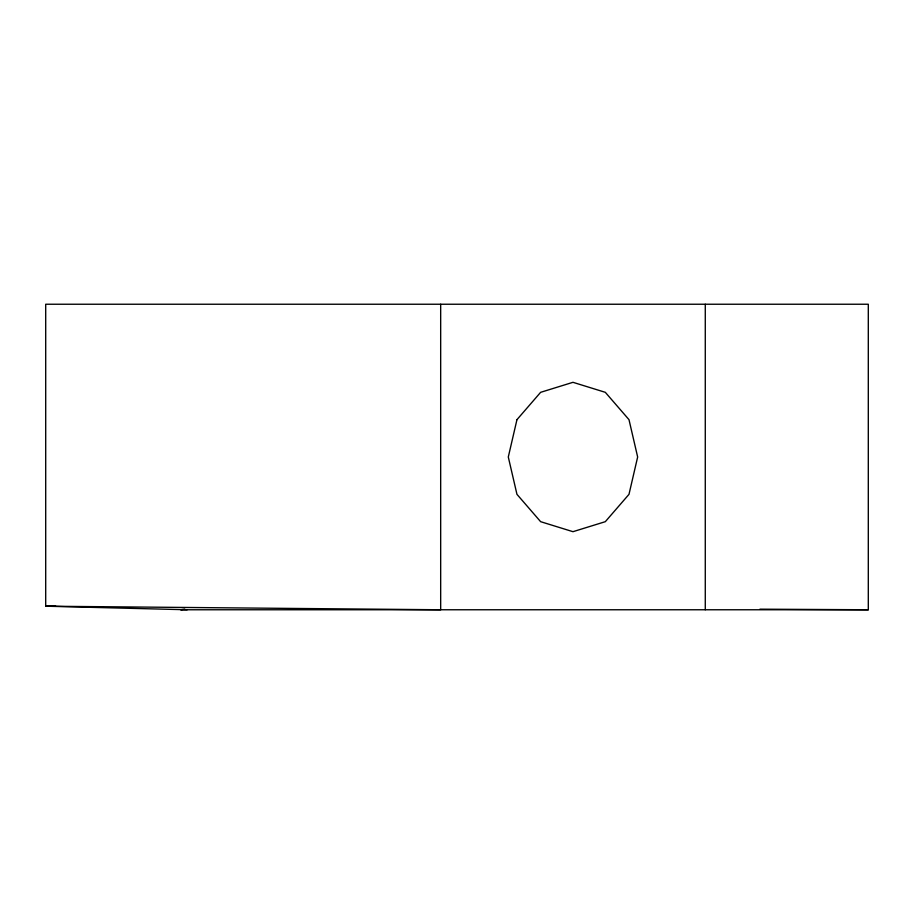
<?xml version="1.0" encoding="UTF-8"?>
<svg xmlns="http://www.w3.org/2000/svg" width="914" height="914" viewBox="0 0 914 914"><rect width="100%" height="100%" fill="white"/><g stroke="black" fill="none" stroke-linecap="round" stroke-linejoin="round"><path stroke-width="1.37" d="M184.754 609.09L180.675 609.764L868.3 609.764L868.3 304.236L45.7 304.236L45.7 606.199L187.164 609.764M55.674 606.199L45.7 606.199L440.674 609.764L440.674 304.236M759.934 609.181L868.3 609.764M705.277 304.236L705.277 609.764M516.958 419.663L508.298 457L516.958 494.337L540.631 521.677L572.975 531.685L605.319 521.677L628.992 494.337L637.652 457L628.992 419.663L605.319 392.323L572.975 382.315L540.631 392.323L516.958 419.663"/></g></svg>
